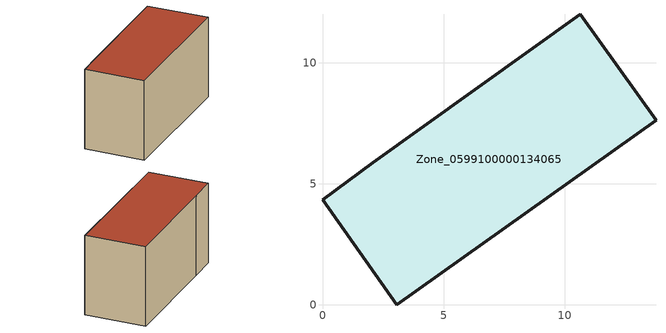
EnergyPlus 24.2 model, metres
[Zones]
Zone_0599100000134065
 floor ground (C_G): 0,4.35 2.07,5.88 10.64,12.02 13.77,7.63 3.06,0 z0
 wall outside (C_F): 2.07,5.88 0,4.35 3.06,0 13.77,7.63 10.64,12.02 2.07,5.88 z0:7.18
 roof outside (C_R): 3.06,0 13.77,7.63 10.64,12.02 2.07,5.88 0,4.35 z7.18
[BUILDING]
Pand.0599100000134065: North Axis=0; Terrain=City; Loads Convergence Tolerance Value=0.04; Temperature Convergence Tolerance Value=0.4; Solar Distribution=FullExterior; Maximum Number of Warmup Days=25; Minimum Number of Warmup Days=1
[Site:Location]
Rotterdam.The.Hague.AP_ZH_NLD Design_Conditions: Latitude=51.96; Longitude=4.45; Time Zone=1; Elevation=-4.5
[SITE:GROUNDTEMPERATURE:BUILDINGSURFACE]
18, 18, 18, 18, 18, 18, 18, 18, 18, 18, 18, 18
[MATERIAL] Thermal Absorptance=0.9; Solar Absorptance=0.7; Visible Absorptance=0.7
Name | Roughness | Thickness | Conductivity | Density | Specific Heat
G.TC.1975-1991 | MediumSmooth | 0.15 | 0.288461 | 540 | 1210
F.TC.1975-1991 | Rough | 0.3 | 0.230769 | 1920 | 840
R.TC.1975-1991 | MediumRough | 0.2 | 0.153846 | 1500 | 1000
[CONSTRUCTION]
C_G: G.TC.1975-1991
C_F: F.TC.1975-1991
C_R: R.TC.1975-1991
[ZONE]
Zone_0599100000134065: Type=1; Multiplier=1; Ceiling Height=Autocalculate; Volume=Autocalculate; Floor Area=autocalculate; Part of Total Floor Area=Yes
[ZONEINFILTRATION:DESIGNFLOWRATE]
Infil_Zone_0599100000134065: Zone or ZoneList or Space or SpaceList=Zone_0599100000134065; Schedule=AlwaysOn; Design Flow Rate Calculation Method=Flow/Area; Flow Rate per Floor Area=0.003; Constant Term Coefficient=1; Temperature Term Coefficient=0; Velocity Term Coefficient=0; Velocity Squared Term Coefficient=0
[HVACTEMPLATE:ZONE:IDEALLOADSAIRSYSTEM]
Zone_0599100000134065: Maximum Heating Supply Air Temperature=50; Minimum Cooling Supply Air Temperature=13; Maximum Heating Supply Air Humidity Ratio=0.0156; Minimum Cooling Supply Air Humidity Ratio=0.0077; Heating Limit=NoLimit; Cooling Limit=NoLimit; Dehumidification Control Type=ConstantSensibleHeatRatio; Cooling Sensible Heat Ratio=0.7; Dehumidification Setpoint=60; Humidification Control Type=None; Humidification Setpoint=30; Outdoor Air Method=None; Outdoor Air Flow Rate per Person=0.00944; Outdoor Air Flow Rate per Zone Floor Area=0; Outdoor Air Flow Rate per Zone=0; Demand Controlled Ventilation Type=None; Outdoor Air Economizer Type=NoEconomizer; Heat Recovery Type=None; Sensible Heat Recovery Effectiveness=0.7; Latent Heat Recovery Effectiveness=0.65
[ZONECONTROL:THERMOSTAT]
ThermostatControl_Zone_0599100000134065: Zone or ZoneList=Zone_0599100000134065; Control Type Schedule=DualSetpointControlType; Control 1=Thermostat_Zone_0599100000134065; Temperature Difference Between Cutout And Setpoint=0
[THERMOSTATSETPOINT:DUALSETPOINT]
Thermostat_Zone_0599100000134065: Heating Setpoint Temperature Schedule=HeatingSetpoint_Zone_0599100000134065; Cooling Setpoint Temperature Schedule=CoolingSetpoint_Zone_0599100000134065
[SCHEDULE:COMPACT]
HeatingSetpoint_Zone_0599100000134065: Through: 12/31, For: AllDays, Until: 24:00, 21
CoolingSetpoint_Zone_0599100000134065: Through: 12/31, For: AllDays, Until: 24:00, 24
DualSetpointControlType: Through: 12/31, For: AllDays, Until: 24:00, 4
AlwaysOn: Through: 12/31, For: AllDays, Until: 24:00, 1
